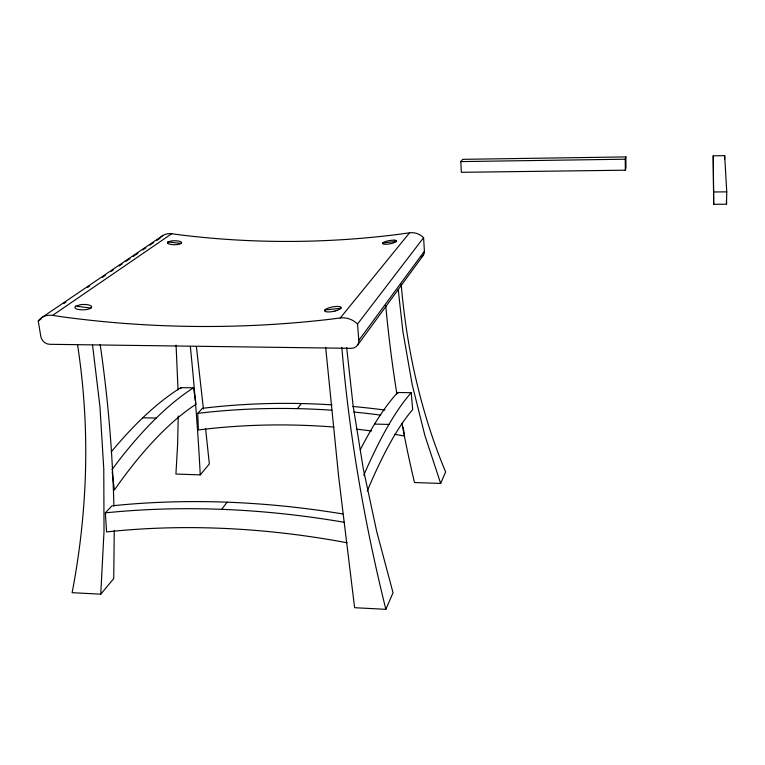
<?xml version="1.0" encoding="UTF-8"?>
<svg xmlns="http://www.w3.org/2000/svg" width="765" height="765" viewBox="0 0 765 765"><rect width="100%" height="100%" fill="white"/><g stroke="black" fill="none" stroke-linecap="round" stroke-linejoin="round"><path stroke-width="1.15" d="M178.235 415.988L177.643 443.92L175.921 474.051L200.248 474.864L209.352 463.944L205.584 428.591M713.219 155.831L713.688 204.293L726.54 204.188L726.75 191.852L724.675 155.668L713.219 155.831L713.688 204.293M724.618 158.986L724.675 155.668M77.59 345.005A2388.799 1295.881 0.1 0 1 85.747 448.252C85.986 496.695 81.243 545.12 72.12 592.684L100.76 594.176L104.021 531.254L103.772 468.878L99.947 406.626L92.565 345.206M625.33 170.193L625.98 167.822L625.885 156.921L462.701 159.34L460.817 161.597L461.352 172.307L625.33 170.193L625.235 159.206L625.885 156.921M363.738 475.361L365.584 471.077A944.689 152.522 -83.4 0 1 410.05 394.023L411.226 392.732L397.79 392.483L396.557 393.774A942.222 159.13 -83.1 0 0 360.219 449.897M325.651 347.31L338.656 476.777L354.606 607.697L385.856 609.332L393.038 592.76L376.715 531.532L363.413 469.433L353.181 406.282L346.65 347.53M401.95 423.313A1029.891 553.325 -78.2 0 0 414.515 482.543L440.659 483.423L445.622 471.957C430.733 436.356 419.746 399.196 412.096 361.396A573.406 366.703 -76.6 0 1 401.185 284.245M357.494 345.264L423.255 255.328M41.214 318.909L38.25 320.927L40.803 336.466A8.367 7.009 46.2 0 0 49.639 344.298L351.154 348.333A8.625 7.822 36.1 0 0 358.823 340.349L424.412 251.226L423.59 237.676A15.998 15.023 38.8 0 0 409.562 232.809L400.659 234.071A1713.6 1222.288 -85.5 0 1 180.253 234.893L171.723 233.727A15.654 13.76 48.7 0 0 159.608 238.508L156.653 240.526M111.929 469.691L117.275 462.557A907.778 254.525 -78.6 0 1 191.537 389.089L193.516 387.855L196.079 404.255L194.109 405.517A825.32 234.989 -79 0 0 119.464 482.83L114.348 490.078L112.178 471.699M297.47 408.644L301.324 403.547M221.697 509.337L227.1 502.184M358.823 340.349L357.523 324.035L423.59 237.676M38.25 320.927A19.144 16.075 46.3 0 1 52.575 315.4L62.864 316.92A2621.846 1672.28 -86.4 0 0 329.466 319.34L340.301 317.953L409.562 232.809M100.76 594.176L113.736 578.617L114.262 530.422M167.994 243.5A7.105 1.989 0 0 0 177.317 244.561A7.105 1.989 0 0 0 181.066 241.941A7.105 1.989 0 0 0 171.733 240.889L167.927 241.912L167.497 242.954L168.004 243.48M333.97 427.052A599.77 453.243 22.4 0 0 198.365 429.968L197.743 413.358L202.448 408.309A633.831 478.068 22.1 0 1 331.991 404.857M346.985 542.748A695.739 492.287 22.8 0 0 106.593 531.933L105.341 512.875L111.91 505.837A734.084 518.89 22.5 0 1 342.825 513.965M75.601 306.153L74.817 307.568L75.295 308.266A8.453 2.687 -1.8 0 0 82.869 309.835A8.453 2.687 -1.8 0 0 90.93 308.066A8.453 2.687 -1.8 0 0 89.457 305.168A8.453 2.687 -1.8 0 0 80.401 304.719L75.601 306.153L90.911 308.056M52.575 315.4L171.723 233.727M63.906 303.504L65.876 302.165M87.583 287.42L89.562 286.081M102.386 277.37L105.341 275.362M111.269 271.346L113.239 270.007M119.158 265.981L122.123 263.973M126.062 261.295L130.012 258.608M132.976 256.6L137.901 253.253M142.835 249.906L145.799 247.889M149.749 245.211L153.689 242.534M42.046 317.399L162.878 235.515M193.516 387.855L180.932 387.616L178.914 388.849A905.875 260.062 -78.4 0 0 111.241 451.914M337.021 310.427L334.993 311.03M382.682 243.002L396.471 241.358M334.984 311.02A8.492 2.285 -11.1 0 1 326.932 311.871A8.492 2.285 -11.1 0 1 324.838 309.997L340.941 308.247M460.817 161.597L625.235 159.206M713.86 191.977L726.75 191.852M142.778 417.776L156.184 418.082M374.563 424.087L388.964 424.422M394.396 240.172L395.572 240.306A7.115 1.587 -11.7 0 1 393.325 242.993L391.642 243.461A7.191 1.654 -10.2 0 1 384.728 244.255A7.191 1.654 -10.2 0 1 382.663 243.002A7.191 1.654 -10.2 0 1 394.377 240.181M167.927 241.912L181.152 243.433M338.819 306.469L340.129 306.698A8.405 2.199 -12.5 0 1 337.011 310.437M440.659 483.423L424.862 435.371L412.182 384.604L402.859 331.245L398.221 289.505M385.856 609.332C364.561 523.356 349.318 435.811 341.84 347.53M404.494 435.381L404.609 436.04A599.77 453.243 22.4 0 0 394.625 434.348M403.203 427.358L404.312 434.233M180.932 387.616L181.085 388.61M100.158 344.384C107.932 397.972 112.589 452.01 113.889 506.143M196.385 346.593L203.442 408.988M397.79 392.483L397.877 393.506M411.226 392.732L412.67 409.657L411.494 410.977A857.422 140.492 -83.6 0 0 367.248 491.025M176.084 345.187L178.025 389.921M726.348 200.679L726.54 204.188M105.341 512.875A741.199 521.453 22.5 0 1 344.422 522.332M324.838 309.997A8.492 2.285 -11.1 0 1 338.79 306.478M340.301 317.953A19.699 17.863 36.7 0 1 357.523 324.035M424.412 251.226A7 6.579 38 0 1 421.352 257.059M396.892 394.042A1029.891 553.325 -78.2 0 1 385.723 305.665M356.222 429.136A599.77 453.243 22.4 0 1 371.522 430.972M197.743 413.358A639.091 480.439 22.1 0 1 331.876 410.212M353.879 412.039A639.091 480.439 22.1 0 1 380.674 415.118M352.627 406.445A633.831 478.068 22.1 0 1 384.938 410.059M190.342 346.526A879.329 187.655 78 0 1 195.295 400.688M195.486 403.021A879.329 187.655 78 0 1 200.239 474.845"/></g></svg>
